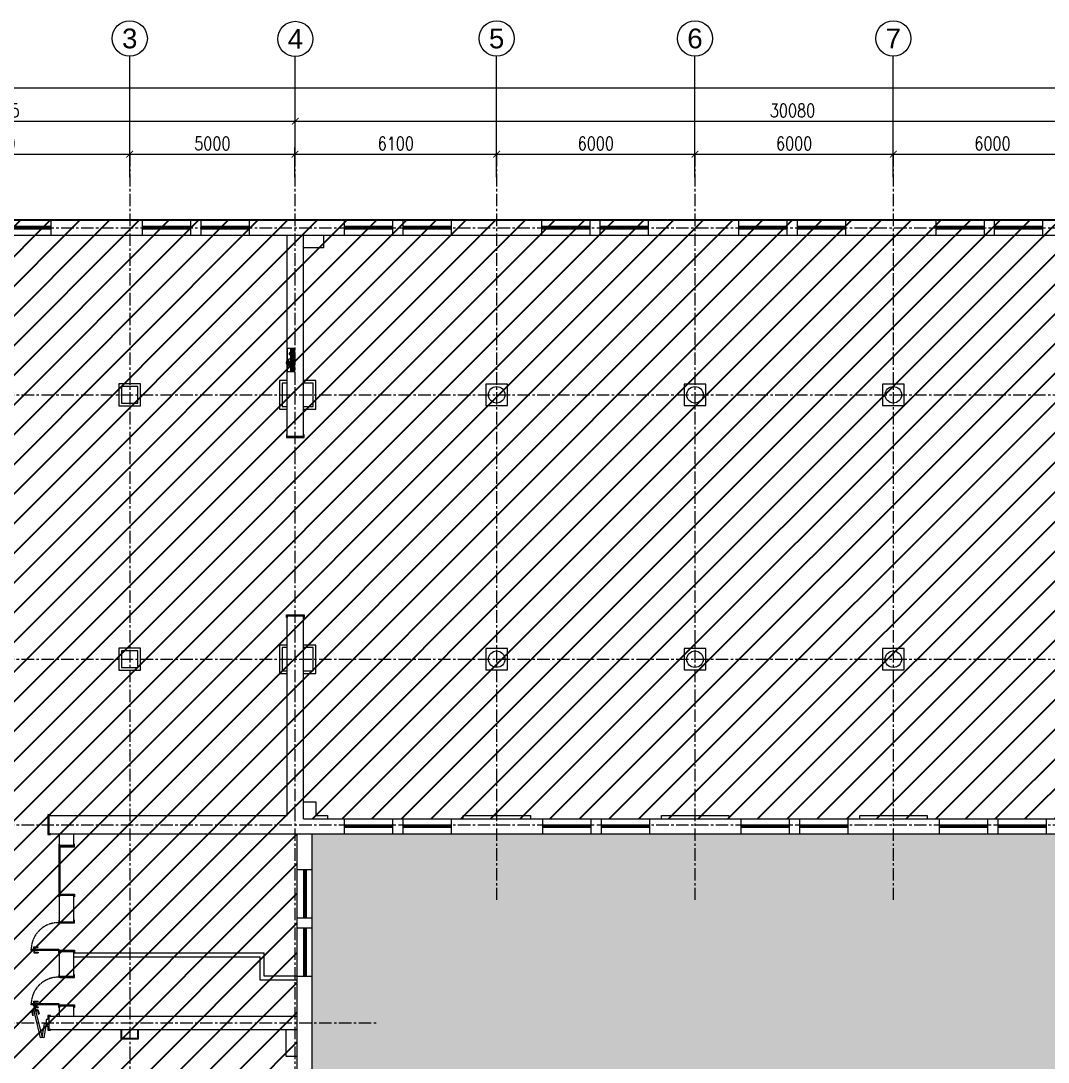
# Model space of a CAD drawing. Header units: millimetres. Extents: x -6033 to 120673, y -4970 to 90533.
# Drawn here: x 9976 to 41054, y 59030 to 90533 of the extents above; entities that cross this region are included whole.
import ezdxf
from ezdxf.enums import TextEntityAlignment as Align

# ---------------------------------------------------------------- set-up
doc = ezdxf.new("R2010")
doc.units = ezdxf.units.MM
doc.linetypes.add('I-AR$0$CENTER', pattern=[2, 1.25, -0.25, 0.25, -0.25])
doc.linetypes.add('I-AR$0$DASH', pattern=[0.35, 0.25, -0.1])
doc.layers.get('DefPoints').update_dxf_attribs({"color": 250})
for name, color, linetype in [('I-AR$0$0-建-轴号', 1, 'Continuous'), ('I-AR$0$1-窗', 2, 'Continuous'), ('I-AR$0$9-填充', 8, 'Continuous'), ('I-AR$0$A-Fire box', 12, 'Continuous'), ('I-AR$0$AXIS_TEXT', 7, 'Continuous'), ('I-AR$0$D-BASE-INTWALL', 1, 'Continuous'), ('I-AR$0$D-BASE-WALL', 4, 'Continuous'), ('I-AR$0$GZET_DIM_1-200_平面尺寸标注', 1, 'Continuous'), ('I-AR$0$I—平面—装饰面层线', 4, 'Continuous'), ('I-AR$0$I—平面—门', 1, 'Continuous')]:
    doc.layers.add(name, color=color, linetype=linetype)
for name, color, linetype, lineweight in [('I-AR$0$GZET_COL_GRID_1-200_轴线', 8, 'I-AR$0$CENTER', 25), ('I-AR$0$I-SCOPE', 252, 'Continuous', 35), ('I-AR$0$消火栓', 10, 'Continuous', 70)]:
    doc.layers.add(name, color=color, linetype=linetype, lineweight=lineweight)
doc.styles.add('I-AR$0$GZET-DIMT', font='romans.shx', dxfattribs={"width": 0.8})
doc.styles.add('I-AR$0$GZET-HT', font='arial.ttf', dxfattribs={"width": 0.8})
doc.dimstyles.new('I-AR$0$GZET_200', dxfattribs={"dimscale": 200, "dimtxt": 2, "dimasz": 1, "dimexe": 1, "dimexo": 1.5, "dimgap": 0.6, "dimtad": 1, "dimdec": 0, "dimrnd": 0.005, "dimzin": 0, "dimdsep": 46, "dimtxsty": 'I-AR$0$GZET-DIMT', "dimblk": 'I-AR$0$_ArchTick', "dimcen": 0.125, "dimclrd": 1, "dimclre": 1, "dimclrt": 2, "dimadec": 0, "dimazin": 0, "dimtfac": 1, "dimtdec": 0, "dimtix": 1, "dimtmove": 2, "dimatfit": 3, "dimldrblk": 'I-AR$0$_Dot', "dimfxl": 1, "dimtvp": 1, "dimtolj": 1, "dimtzin": 0, "dimarcsym": 0})

# ---------------------------------------------------------------- blocks, each defined once
blk = doc.blocks.new('I-AR$0$chuanghu1')
for p, q in [((0, 3230), (450, 3230)), ((0, 1770), (450, 1770)), ((0, 1460), (450, 1460)), ((0, 0), (450, 0))]:
    blk.add_line(p, q)
at = {"layer": 'I-AR$0$1-窗'}
for p, q in [((185, 3230), (185, 1770)), ((225, 3230), (225, 1770)), ((265, 3230), (265, 1770)), ((185, 1460), (185, 0)), ((225, 1460), (225, 0)), ((265, 1460), (265, 0))]:
    blk.add_line(p, q, dxfattribs=at)
blk = doc.blocks.new('I-AR$0$X1')
at = {"color": 0}
for p, q in [((-127, 121), (-67, 61)), ((-126, 135), (-59, 68)), ((-125, 106), (-74, 54)), ((-124, 148), (-52, 75)), ((-122, 159), (-45, 83)), ((-121, 87), (-81, 47)), ((-118, 170), (-38, 90)), ((-114, 179), (-31, 97)), ((-110, 62), (-88, 40)), ((-109, 189), (-24, 104)), ((-103, 197), (-17, 111)), ((-97, 205), (-10, 118)), ((-90, 213), (-3, 125)), ((-90, 36), (87, 213)), ((-83, 219), (4, 132)), ((-75, 226), (11, 139)), ((-67, 231), (18, 146)), ((-58, 236), (25, 153)), ((-48, 241), (32, 160)), ((-37, 244), (40, 167)), ((-26, 247), (47, 174)), ((-14, 249), (54, 182)), ((0, 250), (61, 189)), ((15, 249), (68, 196)), ((33, 245), (75, 203)), ((56, 235), (82, 210))]:
    blk.add_line(p, q, dxfattribs=at)
blk.add_circle((-2, 125), 125, dxfattribs=at)
blk = doc.blocks.new('I-AR$0$A$C33C75492')
at = {"layer": 'I-AR$0$A-Fire box'}
for p, q in [((-280732, 1890493), (-281432, 1890493)), ((-281432, 1890493), (-281432, 1890373)), ((-281432, 1890383), (-280732, 1890383)), ((-281432, 1890373), (-280732, 1890373)), ((-281432, 1890373), (-280732, 1890373)), ((-281432, 1890373), (-281432, 1890253)), ((-281432, 1890363), (-280732, 1890363)), ((-281432, 1890353), (-280732, 1890353)), ((-281432, 1890343), (-280732, 1890343)), ((-281432, 1890333), (-280732, 1890333)), ((-281432, 1890323), (-280732, 1890323)), ((-281432, 1890313), (-280732, 1890313)), ((-281432, 1890303), (-280732, 1890303)), ((-281432, 1890293), (-280732, 1890293)), ((-281432, 1890283), (-280732, 1890283)), ((-281432, 1890273), (-280732, 1890273)), ((-281432, 1890263), (-280732, 1890263)), ((-281432, 1890253), (-280732, 1890253)), ((-280732, 1890373), (-280732, 1890493)), ((-280732, 1890253), (-280732, 1890373))]:
    blk.add_line(p, q, dxfattribs=at)
at = {"layer": 'I-AR$0$A-Fire box', "color": 8}
for p, q in [((-280952, 1890360), (-280832, 1890360)), ((-280951, 1890370), (-280832, 1890370)), ((-280951, 1890350), (-280833, 1890350)), ((-280949, 1890380), (-280835, 1890380)), ((-280948, 1890340), (-280836, 1890340)), ((-280945, 1890390), (-280839, 1890390)), ((-280943, 1890330), (-280841, 1890330)), ((-280938, 1890400), (-280846, 1890400)), ((-280935, 1890320), (-280849, 1890320)), ((-280927, 1890410), (-280856, 1890410)), ((-280922, 1890310), (-280861, 1890310)), ((-280906, 1890420), (-280877, 1890420))]:
    blk.add_line(p, q, dxfattribs=at)
blk.add_circle((-280892, 1890361), 60, dxfattribs=at)
at = {"layer": 'I-AR$0$A-Fire box', "color": 8, "extrusion": (0, 0, -1), "xscale": -1, "zscale": -1}
blk.add_blockref('I-AR$0$X1', (281160, 1890258), dxfattribs=at)
blk = doc.blocks.new('I-AR$0$tyjuk')
at = {"layer": 'I-AR$0$I—平面—门'}
for p, q in [((252, 432), (218, 295)), ((314, 417), (252, 432)), ((309, 396), (267, 407)), ((318, 435), (304, 379)), ((310, 378), (304, 379)), ((325, 442), (307, 369)), ((314, 368), (308, 369)), ((331, 440), (314, 368)), ((318, 435), (323, 434)), ((325, 442), (331, 440)), ((380, 429), (362, 356)), ((362, 356), (369, 354)), ((386, 427), (369, 354)), ((371, 363), (376, 362)), ((389, 417), (376, 362)), ((386, 427), (380, 429)), ((380, 379), (421, 369)), ((389, 417), (384, 419)), ((385, 400), (447, 385)), ((447, 385), (414, 247)), ((232, 291), (218, 295)), ((399, 250), (414, 247))]:
    blk.add_line(p, q, dxfattribs=at)
for points in [[(171, -432), (390, 471), (342, 483), (122, -421)], [(0, 0), (73, -429), (122, -421), (49, 8)]]:
    blk.add_lwpolyline(points, close=True, dxfattribs=at)
for points in [[(267, 407, 0.208715), (252, 343, -0.061819), (232, 291, -10.704779)], [(421, 369, -0.208715), (406, 305, 0.061819), (399, 250, 10.704779)]]:
    blk.add_lwpolyline(points, format="xyb", dxfattribs=at)
blk = doc.blocks.new('*U352')
at = {"layer": 'I-AR$0$I—平面—装饰面层线'}
for p, q in [((-35, 120), (-35, -310)), ((865, 120), (865, -310))]:
    blk.add_line(p, q, dxfattribs=at)
for points in [[(-35, 120), (-85, 120), (-85, 140), (-5, 140), (-5, 100), (0, 100), (0, -330), (-80, -330), (-80, -310), (-35, -310)], [(865, 120), (915, 120), (915, 140), (835, 140), (835, 100), (830, 100), (830, -330), (910, -330), (910, -310), (865, -310)]]:
    blk.add_lwpolyline(points, dxfattribs=at)
at = {"layer": 'I-AR$0$I—平面—门'}
for p, q in [((-76, 898), (-76, 765)), ((-16, 898), (-76, 898)), ((-62, 765), (-76, 765)), ((-16, 878), (-56, 878)), ((-16, 915), (-16, 861)), ((-16, 915), (-11, 915)), ((-11, 861), (-16, 861)), ((-11, 923), (-11, 853)), ((-11, 923), (-5, 923)), ((-5, 853), (-11, 853)), ((-5, 923), (-5, 853)), ((35, 923), (35, 853)), ((41, 923), (35, 923)), ((35, 853), (41, 853)), ((41, 923), (41, 853)), ((46, 915), (41, 915)), ((41, 861), (46, 861)), ((46, 915), (46, 861)), ((46, 898), (106, 898)), ((46, 878), (86, 878)), ((92, 765), (106, 765)), ((106, 898), (106, 765))]:
    blk.add_line(p, q, dxfattribs=at)
blk.add_lwpolyline([(-5, 140), (-5, 980), (35, 980), (35, 140)], close=True, dxfattribs=at)
for points in [[(-56, 878, 0.208715), (-56, 817, -0.061819), (-62, 765, -10.704779)], [(86, 878, -0.208715), (85, 817, 0.061819), (92, 765, 10.704779)]]:
    blk.add_lwpolyline(points, format="xyb", dxfattribs=at)
at = {"layer": 'I-AR$0$I—平面—门', "color": 252, "linetype": 'I-AR$0$DASH', "ltscale": 5}
blk.add_arc((17, 162), 818, 358.7056, 91.2944, dxfattribs=at)
blk = doc.blocks.new('*U354')
for points in [[(-1125, 470), (-1170, 470), (-1170, 490), (-1095, 490), (-1095, 450), (-1090, 450), (-1090, 20), (-1170, 20), (-1170, 40), (-1125, 40), (-1125, 470)], [(375, 470), (420, 470), (420, 490), (345, 490), (345, 450), (340, 450), (340, 20), (420, 20), (420, 40), (375, 40), (375, 470)]]:
    blk.add_lwpolyline(points)
at = {"color": 1}
blk.add_lwpolyline([(-1095, 450), (345, 450), (345, 490), (-1095, 490)], close=True, dxfattribs=at)
blk = doc.blocks.new('I-AR$0$_ArchTick')
at = {"color": 2, "linetype": 'ByBlock', "const_width": 0.15}
blk.add_lwpolyline([(-0.5, -0.5), (0.5, 0.5)], dxfattribs=at)
blk = doc.blocks.new('*D311')
at = {"layer": 'DefPoints', "color": 0, "transparency": 16777216}
for p in [(13270, 86500), (5270, 85500), (13270, 85500)]:
    blk.add_point(p, dxfattribs=at)
at = {"layer": 'I-AR$0$GZET_DIM_1-200_平面尺寸标注', "color": 1, "lineweight": -2, "transparency": 16777216}
for p, q in [((5270, 85800), (5270, 86700)), ((13270, 85800), (13270, 86700)), ((5270, 86500), (13270, 86500))]:
    blk.add_line(p, q, dxfattribs=at)
at = {"layer": 'I-AR$0$GZET_DIM_1-200_平面尺寸标注', "color": 1, "lineweight": -2, "transparency": 16777216, "xscale": 200, "yscale": 200, "zscale": 200, "rotation": 180}
blk.add_blockref('I-AR$0$_ArchTick', (5270, 86500), dxfattribs=at)
at = {"layer": 'I-AR$0$GZET_DIM_1-200_平面尺寸标注', "color": 1, "lineweight": -2, "transparency": 16777216, "xscale": 200, "yscale": 200, "zscale": 200}
blk.add_blockref('I-AR$0$_ArchTick', (13270, 86500), dxfattribs=at)
at = {"layer": 'I-AR$0$GZET_DIM_1-200_平面尺寸标注', "color": 2, "transparency": 16777216, "insert": (9270, 86820), "char_height": 400, "attachment_point": 5, "style": 'I-AR$0$GZET-DIMT'}
blk.add_mtext('\\A1;8000', dxfattribs=at)
blk = doc.blocks.new('I-AR$0$_Dot')
at = {"color": 0, "linetype": 'ByBlock', "lineweight": -2}
blk.add_line((-0.5, 0), (-1, 0), dxfattribs=at)
at = {"color": 0, "linetype": 'ByBlock', "const_width": 0.5}
blk.add_lwpolyline([(-0.25, 0, 1), (0.25, 0, 1)], format="xyb", close=True, dxfattribs=at)
blk = doc.blocks.new('*D312')
at = {"layer": 'DefPoints', "color": 0, "transparency": 16777216}
for p in [(18270, 86500), (13270, 85500), (18270, 85500)]:
    blk.add_point(p, dxfattribs=at)
at = {"layer": 'I-AR$0$GZET_DIM_1-200_平面尺寸标注', "color": 1, "lineweight": -2, "transparency": 16777216}
for p, q in [((13270, 85800), (13270, 86700)), ((18270, 85800), (18270, 86700)), ((13270, 86500), (18270, 86500))]:
    blk.add_line(p, q, dxfattribs=at)
at = {"layer": 'I-AR$0$GZET_DIM_1-200_平面尺寸标注', "color": 1, "lineweight": -2, "transparency": 16777216, "xscale": 200, "yscale": 200, "zscale": 200, "rotation": 180}
blk.add_blockref('I-AR$0$_ArchTick', (13270, 86500), dxfattribs=at)
at = {"layer": 'I-AR$0$GZET_DIM_1-200_平面尺寸标注', "color": 1, "lineweight": -2, "transparency": 16777216, "xscale": 200, "yscale": 200, "zscale": 200}
blk.add_blockref('I-AR$0$_ArchTick', (18270, 86500), dxfattribs=at)
at = {"layer": 'I-AR$0$GZET_DIM_1-200_平面尺寸标注', "color": 2, "transparency": 16777216, "insert": (15770, 86820), "char_height": 400, "attachment_point": 5, "style": 'I-AR$0$GZET-DIMT'}
blk.add_mtext('\\A1;5000', dxfattribs=at)
blk = doc.blocks.new('*D313')
at = {"layer": 'DefPoints', "color": 0, "transparency": 16777216}
for p in [(24370, 86500), (18270, 85500), (24370, 85500)]:
    blk.add_point(p, dxfattribs=at)
at = {"layer": 'I-AR$0$GZET_DIM_1-200_平面尺寸标注', "color": 1, "lineweight": -2, "transparency": 16777216}
for p, q in [((18270, 85800), (18270, 86700)), ((24370, 85800), (24370, 86700)), ((18270, 86500), (24370, 86500))]:
    blk.add_line(p, q, dxfattribs=at)
at = {"layer": 'I-AR$0$GZET_DIM_1-200_平面尺寸标注', "color": 1, "lineweight": -2, "transparency": 16777216, "xscale": 200, "yscale": 200, "zscale": 200, "rotation": 180}
blk.add_blockref('I-AR$0$_ArchTick', (18270, 86500), dxfattribs=at)
at = {"layer": 'I-AR$0$GZET_DIM_1-200_平面尺寸标注', "color": 1, "lineweight": -2, "transparency": 16777216, "xscale": 200, "yscale": 200, "zscale": 200}
blk.add_blockref('I-AR$0$_ArchTick', (24370, 86500), dxfattribs=at)
at = {"layer": 'I-AR$0$GZET_DIM_1-200_平面尺寸标注', "color": 2, "transparency": 16777216, "insert": (21320, 86820), "char_height": 400, "attachment_point": 5, "style": 'I-AR$0$GZET-DIMT'}
blk.add_mtext('\\A1;6100', dxfattribs=at)
blk = doc.blocks.new('*D314')
at = {"layer": 'DefPoints', "color": 0, "transparency": 16777216}
for p in [(30370, 86500), (24370, 85500), (30370, 85500)]:
    blk.add_point(p, dxfattribs=at)
at = {"layer": 'I-AR$0$GZET_DIM_1-200_平面尺寸标注', "color": 1, "lineweight": -2, "transparency": 16777216}
for p, q in [((24370, 85800), (24370, 86700)), ((30370, 85800), (30370, 86700)), ((24370, 86500), (30370, 86500))]:
    blk.add_line(p, q, dxfattribs=at)
at = {"layer": 'I-AR$0$GZET_DIM_1-200_平面尺寸标注', "color": 1, "lineweight": -2, "transparency": 16777216, "xscale": 200, "yscale": 200, "zscale": 200, "rotation": 180}
blk.add_blockref('I-AR$0$_ArchTick', (24370, 86500), dxfattribs=at)
at = {"layer": 'I-AR$0$GZET_DIM_1-200_平面尺寸标注', "color": 1, "lineweight": -2, "transparency": 16777216, "xscale": 200, "yscale": 200, "zscale": 200}
blk.add_blockref('I-AR$0$_ArchTick', (30370, 86500), dxfattribs=at)
at = {"layer": 'I-AR$0$GZET_DIM_1-200_平面尺寸标注', "color": 2, "transparency": 16777216, "insert": (27370, 86820), "char_height": 400, "attachment_point": 5, "style": 'I-AR$0$GZET-DIMT'}
blk.add_mtext('\\A1;6000', dxfattribs=at)
blk = doc.blocks.new('*D315')
at = {"layer": 'DefPoints', "color": 0, "transparency": 16777216}
for p in [(36370, 86500), (30370, 85500), (36370, 85500)]:
    blk.add_point(p, dxfattribs=at)
at = {"layer": 'I-AR$0$GZET_DIM_1-200_平面尺寸标注', "color": 1, "lineweight": -2, "transparency": 16777216}
for p, q in [((30370, 85800), (30370, 86700)), ((36370, 85800), (36370, 86700)), ((30370, 86500), (36370, 86500))]:
    blk.add_line(p, q, dxfattribs=at)
at = {"layer": 'I-AR$0$GZET_DIM_1-200_平面尺寸标注', "color": 1, "lineweight": -2, "transparency": 16777216, "xscale": 200, "yscale": 200, "zscale": 200, "rotation": 180}
blk.add_blockref('I-AR$0$_ArchTick', (30370, 86500), dxfattribs=at)
at = {"layer": 'I-AR$0$GZET_DIM_1-200_平面尺寸标注', "color": 1, "lineweight": -2, "transparency": 16777216, "xscale": 200, "yscale": 200, "zscale": 200}
blk.add_blockref('I-AR$0$_ArchTick', (36370, 86500), dxfattribs=at)
at = {"layer": 'I-AR$0$GZET_DIM_1-200_平面尺寸标注', "color": 2, "transparency": 16777216, "insert": (33370, 86820), "char_height": 400, "attachment_point": 5, "style": 'I-AR$0$GZET-DIMT'}
blk.add_mtext('\\A1;6000', dxfattribs=at)
blk = doc.blocks.new('*D316')
at = {"layer": 'DefPoints', "color": 0, "transparency": 16777216}
for p in [(42370, 86500), (36370, 85500), (42370, 85500)]:
    blk.add_point(p, dxfattribs=at)
at = {"layer": 'I-AR$0$GZET_DIM_1-200_平面尺寸标注', "color": 1, "lineweight": -2, "transparency": 16777216}
for p, q in [((36370, 85800), (36370, 86700)), ((42370, 85800), (42370, 86700)), ((36370, 86500), (42370, 86500))]:
    blk.add_line(p, q, dxfattribs=at)
at = {"layer": 'I-AR$0$GZET_DIM_1-200_平面尺寸标注', "color": 1, "lineweight": -2, "transparency": 16777216, "xscale": 200, "yscale": 200, "zscale": 200, "rotation": 180}
blk.add_blockref('I-AR$0$_ArchTick', (36370, 86500), dxfattribs=at)
at = {"layer": 'I-AR$0$GZET_DIM_1-200_平面尺寸标注', "color": 1, "lineweight": -2, "transparency": 16777216, "xscale": 200, "yscale": 200, "zscale": 200}
blk.add_blockref('I-AR$0$_ArchTick', (42370, 86500), dxfattribs=at)
at = {"layer": 'I-AR$0$GZET_DIM_1-200_平面尺寸标注', "color": 2, "transparency": 16777216, "insert": (39370, 86820), "char_height": 400, "attachment_point": 5, "style": 'I-AR$0$GZET-DIMT'}
blk.add_mtext('\\A1;6000', dxfattribs=at)
blk = doc.blocks.new('I-AR$0$_AXISO')
blk.add_circle((0, 0), 0.5)
at = {"layer": 'I-AR$0$AXIS_TEXT', "style": 'I-AR$0$GZET-HT'}
blk.add_attdef('A', text='', height=0.56, dxfattribs=at).set_placement((0, 0), align=Align.MIDDLE_CENTER)
blk = doc.blocks.new('*D291')
at = {"layer": 'DefPoints', "color": 0, "transparency": 16777216}
for p in [(18280, 87500), (225, 85836), (18280, 85836)]:
    blk.add_point(p, dxfattribs=at)
at = {"layer": 'I-AR$0$GZET_DIM_1-200_平面尺寸标注', "color": 1, "lineweight": -2, "transparency": 16777216}
for p, q in [((225, 86136), (225, 87700)), ((18280, 86136), (18280, 87700)), ((225, 87500), (18280, 87500))]:
    blk.add_line(p, q, dxfattribs=at)
at = {"layer": 'I-AR$0$GZET_DIM_1-200_平面尺寸标注', "color": 1, "lineweight": -2, "transparency": 16777216, "xscale": 200, "yscale": 200, "zscale": 200, "rotation": 180}
blk.add_blockref('I-AR$0$_ArchTick', (225, 87500), dxfattribs=at)
at = {"layer": 'I-AR$0$GZET_DIM_1-200_平面尺寸标注', "color": 1, "lineweight": -2, "transparency": 16777216, "xscale": 200, "yscale": 200, "zscale": 200}
blk.add_blockref('I-AR$0$_ArchTick', (18280, 87500), dxfattribs=at)
at = {"layer": 'I-AR$0$GZET_DIM_1-200_平面尺寸标注', "color": 2, "transparency": 16777216, "insert": (9253, 87820), "char_height": 400, "attachment_point": 5, "style": 'I-AR$0$GZET-DIMT'}
blk.add_mtext('\\A1;18055', dxfattribs=at)
blk = doc.blocks.new('*D292')
at = {"layer": 'DefPoints', "color": 0, "transparency": 16777216}
for p in [(48360, 87500), (18280, 85836), (48360, 85575)]:
    blk.add_point(p, dxfattribs=at)
at = {"layer": 'I-AR$0$GZET_DIM_1-200_平面尺寸标注', "color": 1, "lineweight": -2, "transparency": 16777216}
for p, q in [((18280, 86136), (18280, 87700)), ((48360, 85875), (48360, 87700)), ((18280, 87500), (48360, 87500))]:
    blk.add_line(p, q, dxfattribs=at)
at = {"layer": 'I-AR$0$GZET_DIM_1-200_平面尺寸标注', "color": 1, "lineweight": -2, "transparency": 16777216, "xscale": 200, "yscale": 200, "zscale": 200, "rotation": 180}
blk.add_blockref('I-AR$0$_ArchTick', (18280, 87500), dxfattribs=at)
at = {"layer": 'I-AR$0$GZET_DIM_1-200_平面尺寸标注', "color": 1, "lineweight": -2, "transparency": 16777216, "xscale": 200, "yscale": 200, "zscale": 200}
blk.add_blockref('I-AR$0$_ArchTick', (48360, 87500), dxfattribs=at)
at = {"layer": 'I-AR$0$GZET_DIM_1-200_平面尺寸标注', "color": 2, "transparency": 16777216, "insert": (33320, 87820), "char_height": 400, "attachment_point": 5, "style": 'I-AR$0$GZET-DIMT'}
blk.add_mtext('\\A1;30080', dxfattribs=at)
blk = doc.blocks.new('*D297')
at = {"layer": 'DefPoints', "color": 0, "transparency": 16777216}
for p in [(225, 88500), (225, 85268), (114415, 85060)]:
    blk.add_point(p, dxfattribs=at)
at = {"layer": 'I-AR$0$GZET_DIM_1-200_平面尺寸标注', "color": 1, "lineweight": -2, "transparency": 16777216}
for p, q in [((225, 85568), (225, 88700)), ((114415, 85360), (114415, 88700)), ((114415, 88500), (225, 88500))]:
    blk.add_line(p, q, dxfattribs=at)
at = {"layer": 'I-AR$0$GZET_DIM_1-200_平面尺寸标注', "color": 1, "lineweight": -2, "transparency": 16777216, "xscale": 200, "yscale": 200, "zscale": 200, "rotation": 180}
blk.add_blockref('I-AR$0$_ArchTick', (225, 88500), dxfattribs=at)
at = {"layer": 'I-AR$0$GZET_DIM_1-200_平面尺寸标注', "color": 1, "lineweight": -2, "transparency": 16777216, "xscale": 200, "yscale": 200, "zscale": 200}
blk.add_blockref('I-AR$0$_ArchTick', (114415, 88500), dxfattribs=at)
at = {"layer": 'I-AR$0$GZET_DIM_1-200_平面尺寸标注', "color": 2, "transparency": 16777216, "insert": (57320, 88820), "char_height": 400, "attachment_point": 5, "style": 'I-AR$0$GZET-DIMT'}
blk.add_mtext('\\A1;114190', dxfattribs=at)
blk = doc.blocks.new('I-AR$0$海龙_1211170131')
at = {"layer": 'I-AR$0$0-建-轴号', "linetype": 'Continuous'}
for p, q in [((13045, 86275), (13045, 89241.7)), ((18055, 86260.4), (18055, 89227.1)), ((24145, 86275), (24145, 89241.7)), ((30145, 86275), (30145, 89241.7)), ((36145, 86275), (36145, 89241.7))]:
    blk.add_line(p, q, dxfattribs=at)
at = {"layer": 'I-AR$0$GZET_COL_GRID_1-200_轴线', "ltscale": 300}
for p, q in [((13045, 86275), (13045, -3995)), ((18045, 86275), (18045, -3995)), ((24145, 86275), (24145, 63715)), ((30145, 86275), (30145, 63715)), ((36145, 86275), (36145, 63715)), ((-2225, 84050), (116415, 84050)), ((-2225, 78995), (116415, 78995)), ((-2225, 70995), (116415, 70995)), ((-2225, 65990), (116415, 65990)), ((-2225, 59995), (20565, 59995))]:
    blk.add_line(p, q, dxfattribs=at)
at = {"layer": 'I-AR$0$0-建-轴号', "linetype": 'Continuous', "xscale": 1066.666666666667, "yscale": 1066.666666666667, "zscale": 0.6666666666666664}
for p, values in [((13045, 89775), {'A': '3'}), ((18055, 89760.4), {'A': '4'}), ((24145, 89775), {'A': '5'}), ((30145, 89775), {'A': '6'}), ((36145, 89775), {'A': '7'})]:
    blk.add_blockref('I-AR$0$_AXISO', p, dxfattribs=at).add_auto_attribs(values)
at = {"layer": 'I-AR$0$GZET_DIM_1-200_平面尺寸标注'}
for base, p1, p2, picture, middle in [((0, 88275), (114190, 84835.2), (0, 85043.1), '*D297', (57095, 88595)), ((18055, 87275), (0, 85611.1), (18055, 85611.1), '*D291', (9027.5, 87595)), ((48135, 87275), (18055, 85611.1), (48135, 85349.6), '*D292', (33095, 87595)), ((13045, 86275), (5045, 85275), (13045, 85275), '*D311', (9045, 86595)), ((18045, 86275), (13045, 85275), (18045, 85275), '*D312', (15545, 86595)), ((24145, 86275), (18045, 85275), (24145, 85275), '*D313', (21095, 86595)), ((30145, 86275), (24145, 85275), (30145, 85275), '*D314', (27145, 86595)), ((36145, 86275), (30145, 85275), (36145, 85275), '*D315', (33145, 86595)), ((42145, 86275), (36145, 85275), (42145, 85275), '*D316', (39145, 86595))]:
    dim = blk.add_linear_dim(base=base, p1=p1, p2=p2, dimstyle='I-AR$0$GZET_200', dxfattribs=at)
    dim.commit()
    dim.dimension.update_dxf_attribs({"geometry": picture, "text_midpoint": middle, "insert": (-225, -225)})
blk = doc.blocks.new('I-AR')
at = {"layer": 'I-AR$0$9-填充'}
h = blk.add_hatch(dxfattribs=at)
h.set_pattern_fill('GRASS', color=256, scale=20)
h.set_pattern_definition([(90, (-273251.65, 190733.45), (-359.21024, 359.21024), [95.25, -623.1705]), (45, (-273251.65, 190733.45), (-359.21024, 359.21024), [95.25, -412.75]), (135, (-273251.65, 190733.45), (-359.21024, -359.21024), [95.25, -412.75])])
edge = h.paths.add_edge_path()
edge.add_arc((48075, 57886), 7531, 93.312, 119.5511, ccw=False)
edge.add_line((47640, 65404), (47640, 65940))
edge.add_line((47640, 65940), (18790, 65940))
edge.add_line((18790, 65940), (18790, 24876))
edge.add_line((18790, 24876), (26544, 24876))
edge.add_arc((32984, 26170), 6568, 129.3416, 191.3597, ccw=False)
edge.add_arc((31476, 28327), 3950, 104.593, 132.2596, ccw=False)
edge.add_arc((30055, 34280), 2173, 281.2942, 313.0473)
edge.add_arc((30427, 33687), 1493, 318.1658, 361.2613)
edge.add_arc((32240, 38300), 4591, 217.9677, 265.9916, ccw=False)
edge.add_arc((31872, 37779), 3985, 125.1836, 215.3096, ccw=False)
edge.add_arc((29026, 42304), 1382, 293.4799, 340.2301)
edge.add_arc((26868, 41846), 3458, 359.8456, 389.7659)
edge.add_arc((24755, 40495), 5964, 30.9504, 59.6911)
edge.add_arc((32772, 54546), 10214, 222.3579, 240.6423, ccw=False)
edge.add_arc((30296, 51890), 6601, 133.7572, 219.7996, ccw=False)
edge.add_arc((30091, 52466), 6048, 83.9821, 136.1268, ccw=False)
edge.add_arc((30375, 52143), 6348, 36.7317, 86.8446, ccw=False)
edge.add_arc((30068, 51783), 6810, 6.5576, 37.6135, ccw=False)
edge.add_arc((41499, 52752), 4669, 182.3505, 202.5853)
edge.add_arc((42129, 53742), 5671, 209.3907, 246.7482)
edge.add_arc((42155, 52652), 4702, 241.2015, 275.2104)
edge.add_arc((41515, 55945), 8047, 277.619, 295.6926)
edge.add_arc((47570, 51841), 4061, 180.3254, 230.8069, ccw=False)
edge.add_line((43510, 51818), (43510, 53394))
edge.add_arc((48076, 58633), 6950, 186.4908, 228.918, ccw=False)
edge.add_arc((47832, 58690), 6714, 121.1335, 187.2153, ccw=False)
at = {"layer": 'I-AR$0$I-SCOPE'}
h = blk.add_hatch(dxfattribs=at)
h.set_pattern_fill('ANSI31', color=256, scale=200)
h.paths.add_polyline_path([(63300, 72640), (66630, 72640), (66630, 70889), (90600, 70890), (90600, 66390), (96650, 66390), (96650, 24876), (18340, 24876), (18340, 66390), (48090, 66390), (48090, 72640), (51400, 72640), (51400, 72650), (52870, 72650), (52870, 72640), (55240, 72640), (55240, 72790), (59460, 72790), (59460, 72640), (61830, 72640), (61830, 72650), (63300, 72650)], flags=16)
h.paths.add_polyline_path([(7330, 0), (7330, -1770), (11180, -1770), (11180, 0), (18450, 0), (18450, 2900), (27550, 2900), (27550, 18090), (37037, 18090), (37037, 17350), (96200, 17350), (96200, 18120), (114640, 18120), (114640, 84500), (0, 84500), (0, 0)])
at = {"layer": 'I-AR$0$D-BASE-INTWALL'}
for points in [[(12940, 78890), (13600, 78890), (13600, 79550), (12940, 79550)], [(24045, 78895), (24695, 78895), (24695, 79545), (24045, 79545)], [(30045, 78895), (30695, 78895), (30695, 79545), (30045, 79545)], [(36045, 78895), (36695, 78895), (36695, 79545), (36045, 79545)], [(12940, 70890), (13600, 70890), (13600, 71550), (12940, 71550)], [(24045, 70895), (24695, 70895), (24695, 71545), (24045, 71545)], [(30045, 70895), (30695, 70895), (30695, 71545), (30045, 71545)], [(36045, 70895), (36695, 70895), (36695, 71545), (36045, 71545)]]:
    blk.add_lwpolyline(points, close=True, dxfattribs=at)
for points in [[(18030, 79650), (17800, 79650), (17800, 78790), (18030, 78790)], [(18530, 78790), (18900, 78790), (18900, 79650), (18530, 79650)], [(18030, 71650), (17800, 71650), (17800, 70790), (18030, 70790)], [(18530, 70790), (18900, 70790), (18900, 71650), (18530, 71650)], [(13000, 60020), (13000, 59740), (13540, 59740), (13540, 60020)]]:
    blk.add_lwpolyline(points, dxfattribs=at)
at = {"layer": 'I-AR$0$D-BASE-WALL'}
for p, q in [((0, 84500), (91820, 84500)), ((450, 84050), (91820, 84050)), ((18030, 77960), (18030, 84050)), ((18530, 77960), (18530, 84050)), ((18030, 77960), (18530, 77960)), ((18030, 66490), (18030, 72530)), ((18030, 72530), (18530, 72530)), ((18530, 66390), (18530, 72530)), ((10830, 66490), (18030, 66490)), ((10830, 65940), (10830, 66490)), ((18530, 66390), (48090, 66390)), ((10830, 65940), (50180, 65940)), ((11150, 65580), (11150, 65940)), ((11580, 65580), (11580, 65940)), ((18340, 19190), (18340, 65940)), ((18790, 18540), (18790, 65940)), ((11150, 65580), (11580, 65580)), ((11150, 63280), (11150, 64080)), ((11150, 64080), (11580, 64080)), ((11580, 63280), (11580, 64080)), ((11150, 63280), (11580, 63280)), ((11150, 61630), (11150, 62380)), ((11150, 62380), (11580, 62380)), ((11580, 61630), (11580, 62380)), ((11580, 62335), (17340, 62335)), ((11580, 62215), (17220, 62215)), ((17220, 61510), (17220, 62215)), ((17340, 61630), (17340, 62335)), ((11150, 61630), (11580, 61630)), ((18340, 61510), (17220, 61510)), ((18340, 61630), (17340, 61630)), ((11150, 60420), (11150, 60730)), ((11150, 60730), (11580, 60730)), ((11580, 60420), (11580, 60730)), ((10830, 60420), (18340, 60420)), ((10830, 60020), (10830, 60420)), ((10830, 60020), (18340, 60020))]:
    blk.add_line(p, q, dxfattribs=at)
for points in [[(19130, 84050), (19130, 83670), (18530, 83670)], [(18030, 79570), (17880, 79570), (17880, 78870), (18030, 78870)], [(18530, 78870), (18820, 78870), (18820, 79570), (18530, 79570)], [(18030, 77960), (18030, 78005), (18010, 78005), (18010, 77925), (18550, 77925), (18550, 78005), (18530, 78005), (18530, 77960), (18030, 77960)], [(18030, 72530), (18030, 72485), (18010, 72485), (18010, 72565), (18550, 72565), (18550, 72485), (18530, 72485), (18530, 72530), (18030, 72530)], [(18030, 71570), (17880, 71570), (17880, 70870), (18030, 70870)], [(18530, 70870), (18820, 70870), (18820, 71570), (18530, 71570)], [(18530, 66910), (18900, 66910), (18900, 66490)], [(10830, 66490), (10875, 66490), (10875, 66510), (10795, 66510), (10795, 65920), (10875, 65920), (10875, 65940), (10830, 65940), (10830, 66490)], [(18900, 66490), (19250, 66490), (19250, 66390)], [(23355, 66390), (23355, 66490), (25395, 66490), (25395, 66390)], [(29355, 66390), (29355, 66490), (31395, 66490), (31395, 66390)], [(35355, 66390), (35355, 66490), (37395, 66490), (37395, 66390)], [(10795, 60120), (10795, 60000), (10875, 60000), (10875, 60020), (10830, 60020), (10830, 60420), (10875, 60420), (10875, 60440), (10795, 60440), (10795, 60320), (10745, 60320), (10745, 60120), (10795, 60120)], [(13020, 60020), (13020, 59760), (13520, 59760), (13520, 60020)], [(18000, 59200), (18000, 60020)], [(18340, 59200), (18000, 59200)]]:
    blk.add_lwpolyline(points, dxfattribs=at)
for points in [[(13020, 78970), (13520, 78970), (13520, 79470), (13020, 79470)], [(13020, 70970), (13520, 70970), (13520, 71470), (13020, 71470)]]:
    blk.add_lwpolyline(points, close=True, dxfattribs=at)
for centre in [(24370, 79220), (30370, 79220), (36370, 79220), (24370, 71220), (30370, 71220), (36370, 71220)]:
    blk.add_circle(centre, 250, dxfattribs=at)
at = {"layer": 'I-AR$0$I-SCOPE'}
blk.add_lwpolyline([(7330, 0), (7330, -1770), (11180, -1770), (11180, 0), (18450, 0), (18450, 2900), (27550, 2900), (27550, 18090), (37037, 18090), (37037, 17350), (96200, 17350), (96200, 18120), (114640, 18120), (114640, 84500), (0, 84500), (0, 0)], close=True, dxfattribs=at)
at = {"layer": 'I-AR$0$I—平面—门'}
blk.add_line((11130, 64830), (11170, 64830), dxfattribs=at)
at = {"xscale": -1}
blk.add_blockref('I-AR$0$tyjuk', (10745, 60195), dxfattribs=at)
at = {"layer": 'I-AR$0$D-BASE-WALL'}
for name, p, rotation in [('I-AR$0$chuanghu1', (7650, 84500), 270), ('I-AR$0$chuanghu1', (13650, 84500), 270), ('I-AR$0$chuanghu1', (19760, 84500), 270), ('I-AR$0$chuanghu1', (25724, 84500), 270), ('I-AR$0$chuanghu1', (31689, 84500), 270), ('I-AR$0$chuanghu1', (37653, 84500), 270), ('I-AR$0$chuanghu1', (19760, 66390), 270), ('I-AR$0$chuanghu1', (25760, 66390), 270), ('I-AR$0$chuanghu1', (31760, 66390), 270), ('I-AR$0$chuanghu1', (37760, 66390), 270), ('*U354', (11620, 65205), 90), ('*U352', (11270, 62415), 90), ('*U352', (11270, 60765), 90)]:
    blk.add_blockref(name, p, dxfattribs=dict(at, rotation=rotation))
blk.add_blockref('I-AR$0$chuanghu1', (18340, 61630), dxfattribs=at)
at = {"layer": 'I-AR$0$GZET_COL_GRID_1-200_轴线'}
blk.add_blockref('I-AR$0$海龙_1211170131', (225, 225), dxfattribs=at)
at = {"layer": 'I-AR$0$消火栓', "color": 3, "ltscale": 0.8, "rotation": 90}
blk.add_blockref('I-AR$0$A$C33C75492', (1908523, 361352), dxfattribs=at)

msp = doc.modelspace()

# ---------------------------------------------------------------- block references
msp.add_blockref('I-AR', (0, 0))

doc.saveas('drawing.dxf')
